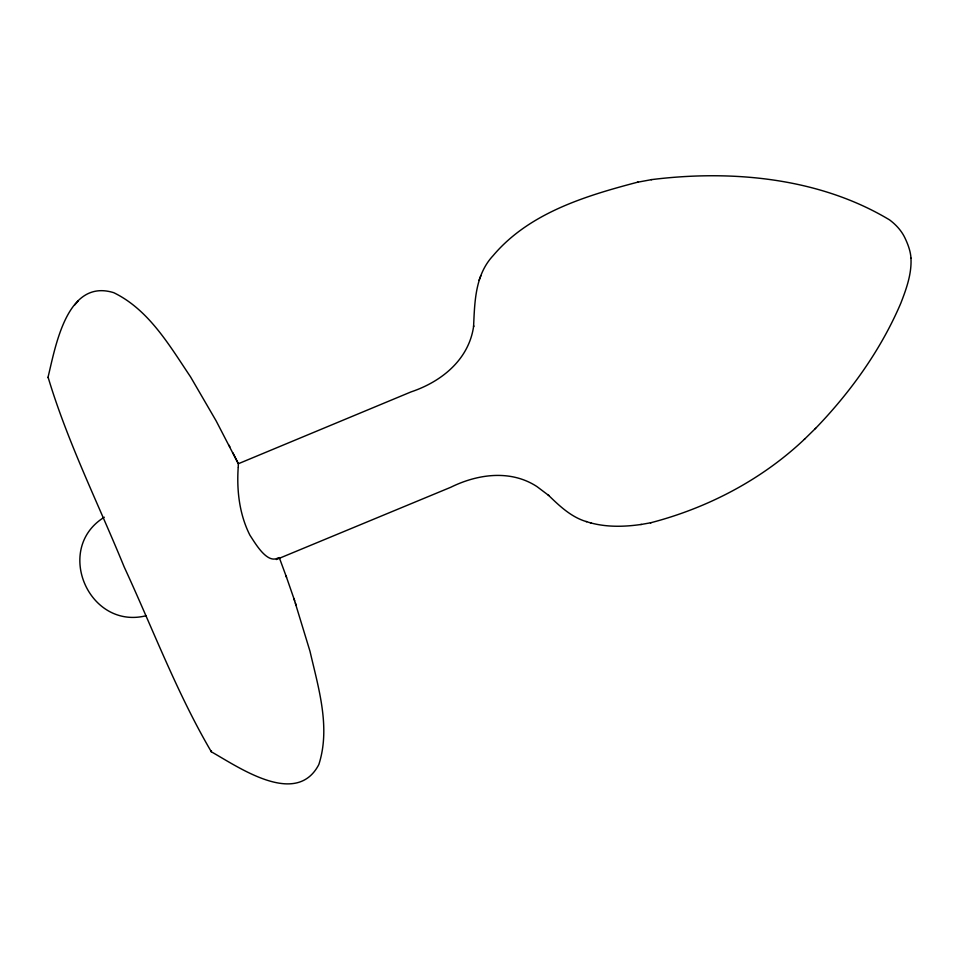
<?xml version="1.0" encoding="UTF-8"?>
<svg xmlns="http://www.w3.org/2000/svg" width="959" height="959" viewBox="0 0 959 959"><rect width="100%" height="100%" fill="white"/><g stroke="black" fill="none" stroke-linecap="round" stroke-linejoin="round"><path stroke-width="1.44" d="M238.228 467.237L238.335 464.276M238.18 467.764C236.645 490.696 239.45 514.575 249.951 535.266C254.926 542.638 267.213 564.779 278.422 557.718M48.118 377.295C67.574 442.279 98.465 504.002 124.155 566.889C152.685 628.541 176.935 693.129 211.256 751.64L211.424 750.669M47.95 377.594C55.478 346.81 66.854 278.026 113.785 292.699C148.909 309.757 169.503 345.6 190.529 376.839L216.159 420.917L238.323 463.748L411.087 391.883C442.375 381.394 469.227 358.894 473.686 325.82L473.59 326.48C474.693 301.869 475.113 274.897 493.106 255.657C529.056 213.006 585.398 195.912 637.423 182.246L638.047 182.126M815.21 428.721L815.618 428.325C850.753 391.871 880.865 349.903 900.813 303.212C906.375 288.875 911.841 273.735 910.954 258.103M480.879 275.605L479.032 280.328M74.67 304.998L78.314 300.814M650.466 522.823C707.382 508.078 761.554 479.872 804.397 439.306L804.829 438.886M804.397 439.306L815.618 428.325M104.303 517.213C53.56 548.464 88.767 630.231 146.224 615.702M276.348 559.529L450.718 487.292C477.87 473.878 510.847 469.466 537.028 486.633L548.86 495.563L548.212 494.988C559.409 505.873 571.228 517.201 586.62 521.684M651.197 179.705L651.808 179.585C731.849 169.647 819.322 177.655 889.556 219.887C896.018 224.706 901.628 230.831 905.056 238.168C908.053 244.533 910.571 251.246 910.99 258.343M585.973 521.48C603.786 527.402 623.038 527.102 641.415 524.417M637.423 182.246L651.808 179.585M640.792 524.537L651.101 522.703M590.348 522.799L591.02 523.003M210.908 751.556C238.24 766.852 296.211 807.946 318.82 764.575C330.819 727.449 318.436 687.867 309.997 651.293L293.898 598.536M228.997 445.192L229.872 446.858M232.953 452.9L238.3 463.569M279.261 557.551L286.549 577.354M285.938 575.616L294.713 600.897M295.42 603.019L296.031 604.889"/></g></svg>
